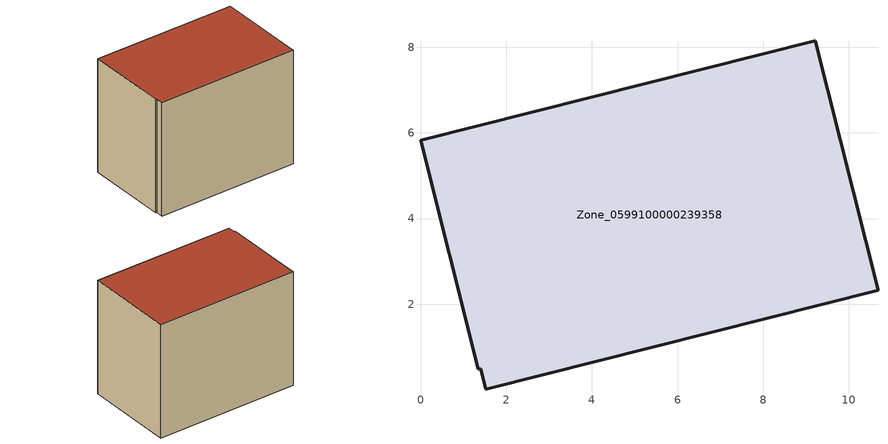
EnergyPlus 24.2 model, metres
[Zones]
Zone_0599100000239358
 floor ground (C_G): 1.41,0.49 1.35,0.48 0,5.83 9.22,8.15 10.68,2.32 1.52,0.01 z0
 wall outside (C_F): 10.68,2.32 9.22,8.15 0,5.83 1.35,0.48 1.41,0.49 1.52,0.01 10.68,2.32 z0:7.66
 roof outside (C_R): 1.52,0.01 10.68,2.32 9.22,8.15 0,5.83 1.35,0.48 1.41,0.49 z7.66
[BUILDING]
Pand.0599100000239358: North Axis=0; Terrain=City; Loads Convergence Tolerance Value=0.04; Temperature Convergence Tolerance Value=0.4; Solar Distribution=FullExterior; Maximum Number of Warmup Days=25; Minimum Number of Warmup Days=1
[Site:Location]
Rotterdam.The.Hague.AP_ZH_NLD Design_Conditions: Latitude=51.96; Longitude=4.45; Time Zone=1; Elevation=-4.5
[SITE:GROUNDTEMPERATURE:BUILDINGSURFACE]
18, 18, 18, 18, 18, 18, 18, 18, 18, 18, 18, 18
[MATERIAL] Thermal Absorptance=0.9; Solar Absorptance=0.7; Visible Absorptance=0.7
Name | Roughness | Thickness | Conductivity | Density | Specific Heat
G.TI.1965-1974 | MediumSmooth | 0.15 | 0.882353 | 540 | 1210
F.TI.1965-1974 | Rough | 0.3 | 0.697674 | 1920 | 840
R.TI.1965-1974 | MediumRough | 0.2 | 0.232558 | 1500 | 1000
[CONSTRUCTION]
C_G: G.TI.1965-1974
C_F: F.TI.1965-1974
C_R: R.TI.1965-1974
[ZONE]
Zone_0599100000239358: Type=1; Multiplier=1; Ceiling Height=Autocalculate; Volume=Autocalculate; Floor Area=autocalculate; Part of Total Floor Area=Yes
[ZONEINFILTRATION:DESIGNFLOWRATE]
Infil_Zone_0599100000239358: Zone or ZoneList or Space or SpaceList=Zone_0599100000239358; Schedule=AlwaysOn; Design Flow Rate Calculation Method=Flow/Area; Flow Rate per Floor Area=0.003; Constant Term Coefficient=1; Temperature Term Coefficient=0; Velocity Term Coefficient=0; Velocity Squared Term Coefficient=0
[HVACTEMPLATE:ZONE:IDEALLOADSAIRSYSTEM]
Zone_0599100000239358: Maximum Heating Supply Air Temperature=50; Minimum Cooling Supply Air Temperature=13; Maximum Heating Supply Air Humidity Ratio=0.0156; Minimum Cooling Supply Air Humidity Ratio=0.0077; Heating Limit=NoLimit; Cooling Limit=NoLimit; Dehumidification Control Type=ConstantSensibleHeatRatio; Cooling Sensible Heat Ratio=0.7; Dehumidification Setpoint=60; Humidification Control Type=None; Humidification Setpoint=30; Outdoor Air Method=None; Outdoor Air Flow Rate per Person=0.00944; Outdoor Air Flow Rate per Zone Floor Area=0; Outdoor Air Flow Rate per Zone=0; Demand Controlled Ventilation Type=None; Outdoor Air Economizer Type=NoEconomizer; Heat Recovery Type=None; Sensible Heat Recovery Effectiveness=0.7; Latent Heat Recovery Effectiveness=0.65
[ZONECONTROL:THERMOSTAT]
ThermostatControl_Zone_0599100000239358: Zone or ZoneList=Zone_0599100000239358; Control Type Schedule=DualSetpointControlType; Control 1=Thermostat_Zone_0599100000239358; Temperature Difference Between Cutout And Setpoint=0
[THERMOSTATSETPOINT:DUALSETPOINT]
Thermostat_Zone_0599100000239358: Heating Setpoint Temperature Schedule=HeatingSetpoint_Zone_0599100000239358; Cooling Setpoint Temperature Schedule=CoolingSetpoint_Zone_0599100000239358
[SCHEDULE:COMPACT]
HeatingSetpoint_Zone_0599100000239358: Through: 12/31, For: AllDays, Until: 24:00, 21
CoolingSetpoint_Zone_0599100000239358: Through: 12/31, For: AllDays, Until: 24:00, 24
DualSetpointControlType: Through: 12/31, For: AllDays, Until: 24:00, 4
AlwaysOn: Through: 12/31, For: AllDays, Until: 24:00, 1
